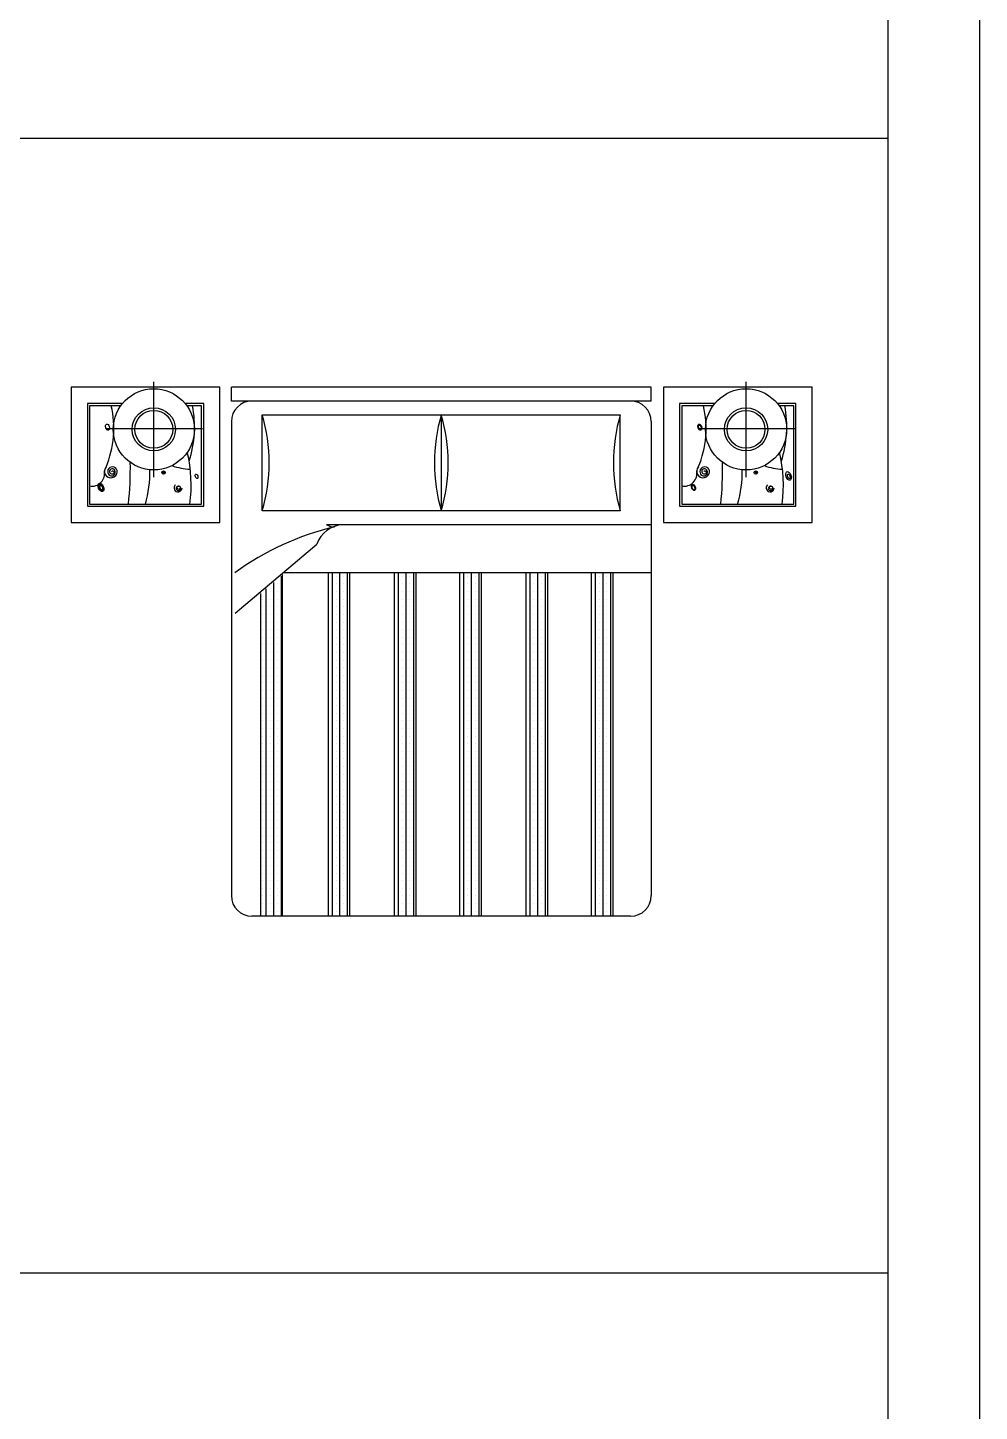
# Model space of a CAD drawing. Header units: inches. Extents: x 7.5 to 50, y 15.4 to 40.2.
# Drawn here: x 24.96 to 28.47, y 27.83 to 32.95 of the extents above; entities that cross this region are included whole.
import ezdxf

# ---------------------------------------------------------------- set-up
doc = ezdxf.new("R2010")
doc.units = ezdxf.units.IN
doc.header["$MEASUREMENT"] = 0
for name, color, linetype in [('02', 2, 'Continuous'), ('1', 1, 'Continuous'), ('kadrbm', 4, 'Continuous')]:
    doc.layers.add(name, color=color, linetype=linetype)

# ---------------------------------------------------------------- blocks, each defined once
blk = doc.blocks.new('kadrbm')
at = {"layer": 'kadrbm', "color": 4}
blk.add_lwpolyline([(0, 0), (0, 24.7972), (21, 24.7972), (21, 0), (0, 0)], close=True, dxfattribs=at)
blk.add_lwpolyline([(20.6631, 0.3257), (20.6631, 24.4603), (0.3369, 24.4603), (0.3369, 0.3257), (20.6631, 0.3257)], dxfattribs=at)

msp = doc.modelspace()

# ---------------------------------------------------------------- linework, layer by layer
at = {"layer": '02'}
for p, q in [((25.1167, 31.6171), (25.1167, 31.1171)), ((25.6667, 31.6171), (25.1167, 31.6171)), ((25.4222, 31.285), (25.4222, 31.6368)), ((25.6667, 31.1171), (25.6667, 31.6171)), ((27.2616, 31.6172), (25.709, 31.6172)), ((25.709, 31.5664), (25.709, 31.6172)), ((27.2616, 31.5664), (27.2616, 31.6172)), ((27.3067, 31.6171), (27.3067, 31.1171)), ((27.8567, 31.6171), (27.3067, 31.6171)), ((27.6122, 31.285), (27.6122, 31.6368)), ((27.8567, 31.1171), (27.8567, 31.6171)), ((27.2616, 31.5664), (25.709, 31.5664)), ((25.1767, 31.5571), (25.1767, 31.1771)), ((25.3065, 31.5571), (25.1767, 31.5571)), ((25.1847, 31.5491), (25.1847, 31.1851)), ((25.3003, 31.5491), (25.1847, 31.5491)), ((25.6067, 31.5571), (25.5379, 31.5571)), ((25.5987, 31.5491), (25.5441, 31.5491)), ((25.5987, 31.1851), (25.5987, 31.5491)), ((25.6067, 31.1771), (25.6067, 31.5571)), ((25.8233, 31.5156), (27.1473, 31.5156)), ((25.8233, 31.16), (25.8233, 31.5156)), ((26.4853, 31.5156), (26.4853, 31.16)), ((27.1473, 31.16), (27.1473, 31.5156)), ((27.3667, 31.5571), (27.3667, 31.1771)), ((27.4965, 31.5571), (27.3667, 31.5571)), ((27.3747, 31.5491), (27.3747, 31.1851)), ((27.4903, 31.5491), (27.3747, 31.5491)), ((27.7967, 31.5571), (27.7279, 31.5571)), ((27.7887, 31.5491), (27.734, 31.5491)), ((27.7887, 31.1851), (27.7887, 31.5491)), ((27.7967, 31.1771), (27.7967, 31.5571)), ((25.6022, 31.4633), (25.248, 31.4633)), ((25.709, 31.4902), (25.709, 29.7376)), ((27.2616, 31.4902), (27.2616, 29.7376)), ((27.7922, 31.4633), (27.438, 31.4633)), ((25.1767, 31.1771), (25.6067, 31.1771)), ((25.1847, 31.1851), (25.5987, 31.1851)), ((27.1473, 31.16), (25.8233, 31.16)), ((27.3667, 31.1771), (27.7967, 31.1771)), ((27.3747, 31.1851), (27.7887, 31.1851)), ((25.1167, 31.1171), (25.6667, 31.1171)), ((27.2616, 31.1092), (26.0613, 31.1092)), ((27.3067, 31.1171), (27.8567, 31.1171)), ((25.7226, 30.7825), (26.0254, 31.0375)), ((25.8941, 29.6605), (25.8941, 30.9187)), ((25.8983, 29.6605), (25.8983, 30.9246)), ((27.2616, 30.9314), (25.9, 30.9314)), ((26.0677, 29.6605), (26.0677, 30.9305)), ((26.0685, 30.918), (26.0685, 30.918)), ((26.0826, 29.6605), (26.0826, 30.9305)), ((26.0967, 30.918), (26.0967, 30.918)), ((26.1107, 29.6605), (26.1107, 30.9305)), ((26.1248, 30.918), (26.1248, 30.918)), ((26.1389, 29.6605), (26.1389, 30.9305)), ((26.1477, 29.6605), (26.1477, 30.9305)), ((26.3123, 29.6605), (26.3123, 30.9305)), ((26.3131, 30.918), (26.3131, 30.918)), ((26.3272, 29.6605), (26.3272, 30.9305)), ((26.3413, 30.918), (26.3413, 30.918)), ((26.3553, 29.6605), (26.3553, 30.9305)), ((26.3694, 30.918), (26.3694, 30.918)), ((26.3834, 29.6605), (26.3834, 30.9305)), ((26.3923, 29.6605), (26.3923, 30.9305)), ((26.5542, 29.6605), (26.5542, 30.9305)), ((26.555, 30.918), (26.555, 30.918)), ((26.5691, 29.6605), (26.5691, 30.9305)), ((26.5831, 30.918), (26.5831, 30.918)), ((26.5972, 29.6605), (26.5972, 30.9305)), ((26.6113, 30.918), (26.6113, 30.918)), ((26.6253, 29.6605), (26.6253, 30.9305)), ((26.6342, 29.6605), (26.6342, 30.9305)), ((26.7991, 29.6605), (26.7991, 30.9305)), ((26.7999, 30.918), (26.7999, 30.918)), ((26.814, 29.6605), (26.814, 30.9305)), ((26.828, 30.918), (26.828, 30.918)), ((26.8421, 29.6605), (26.8421, 30.9305)), ((26.8561, 30.918), (26.8561, 30.918)), ((26.8702, 29.6605), (26.8702, 30.9305)), ((26.8791, 29.6605), (26.8791, 30.9305)), ((27.0409, 29.6605), (27.0409, 30.9305)), ((27.0418, 30.918), (27.0418, 30.918)), ((27.0558, 29.6605), (27.0558, 30.9305)), ((27.0699, 30.918), (27.0699, 30.918)), ((27.084, 29.6605), (27.084, 30.9305)), ((27.098, 30.918), (27.098, 30.918)), ((27.1121, 29.6605), (27.1121, 30.9305)), ((27.1209, 29.6605), (27.1209, 30.9305)), ((25.8183, 29.6605), (25.8183, 30.855)), ((25.8378, 29.6605), (25.8378, 30.8714)), ((25.8519, 30.8617), (25.8519, 30.8617)), ((25.8659, 29.6605), (25.8659, 30.8951)), ((25.88, 30.8899), (25.88, 30.8899)), ((25.88, 30.8617), (25.88, 30.8617)), ((26.0685, 30.8899), (26.0685, 30.8899)), ((26.0685, 30.8617), (26.0685, 30.8617)), ((26.0967, 30.8899), (26.0967, 30.8899)), ((26.0967, 30.8617), (26.0967, 30.8617)), ((26.1248, 30.8899), (26.1248, 30.8899)), ((26.1248, 30.8617), (26.1248, 30.8617)), ((26.3131, 30.8899), (26.3131, 30.8899)), ((26.3131, 30.8617), (26.3131, 30.8617)), ((26.3413, 30.8899), (26.3413, 30.8899)), ((26.3413, 30.8617), (26.3413, 30.8617)), ((26.3694, 30.8899), (26.3694, 30.8899)), ((26.3694, 30.8617), (26.3694, 30.8617)), ((26.555, 30.8899), (26.555, 30.8899)), ((26.555, 30.8617), (26.555, 30.8617)), ((26.5831, 30.8899), (26.5831, 30.8899)), ((26.5831, 30.8617), (26.5831, 30.8617)), ((26.6113, 30.8899), (26.6113, 30.8899)), ((26.6113, 30.8617), (26.6113, 30.8617)), ((26.7999, 30.8899), (26.7999, 30.8899)), ((26.7999, 30.8617), (26.7999, 30.8617)), ((26.828, 30.8899), (26.828, 30.8899)), ((26.828, 30.8617), (26.828, 30.8617)), ((26.8561, 30.8899), (26.8561, 30.8899)), ((26.8561, 30.8617), (26.8561, 30.8617)), ((27.0418, 30.8899), (27.0418, 30.8899)), ((27.0418, 30.8617), (27.0418, 30.8617)), ((27.0699, 30.8899), (27.0699, 30.8899)), ((27.0699, 30.8617), (27.0699, 30.8617)), ((27.098, 30.8899), (27.098, 30.8899)), ((27.098, 30.8617), (27.098, 30.8617)), ((25.8238, 30.8336), (25.8238, 30.8336)), ((25.8238, 30.8055), (25.8238, 30.8055)), ((25.8519, 30.8336), (25.8519, 30.8336)), ((25.8519, 30.8055), (25.8519, 30.8055)), ((25.88, 30.8336), (25.88, 30.8336)), ((25.88, 30.8055), (25.88, 30.8055)), ((26.0685, 30.8336), (26.0685, 30.8336)), ((26.0685, 30.8055), (26.0685, 30.8055)), ((26.0967, 30.8336), (26.0967, 30.8336)), ((26.0967, 30.8055), (26.0967, 30.8055)), ((26.1248, 30.8336), (26.1248, 30.8336)), ((26.1248, 30.8055), (26.1248, 30.8055)), ((26.3131, 30.8336), (26.3131, 30.8336)), ((26.3131, 30.8055), (26.3131, 30.8055)), ((26.3413, 30.8336), (26.3413, 30.8336)), ((26.3413, 30.8055), (26.3413, 30.8055)), ((26.3694, 30.8336), (26.3694, 30.8336)), ((26.3694, 30.8055), (26.3694, 30.8055)), ((26.555, 30.8336), (26.555, 30.8336)), ((26.555, 30.8055), (26.555, 30.8055)), ((26.5831, 30.8336), (26.5831, 30.8336)), ((26.5831, 30.8055), (26.5831, 30.8055)), ((26.6113, 30.8336), (26.6113, 30.8336)), ((26.6113, 30.8055), (26.6113, 30.8055)), ((26.7999, 30.8336), (26.7999, 30.8336)), ((26.7999, 30.8055), (26.7999, 30.8055)), ((26.828, 30.8336), (26.828, 30.8336)), ((26.828, 30.8055), (26.828, 30.8055)), ((26.8561, 30.8336), (26.8561, 30.8336)), ((26.8561, 30.8055), (26.8561, 30.8055)), ((27.0418, 30.8336), (27.0418, 30.8336)), ((27.0418, 30.8055), (27.0418, 30.8055)), ((27.0699, 30.8336), (27.0699, 30.8336)), ((27.0699, 30.8055), (27.0699, 30.8055)), ((27.098, 30.8336), (27.098, 30.8336)), ((27.098, 30.8055), (27.098, 30.8055)), ((25.8238, 30.7774), (25.8238, 30.7774)), ((25.8238, 30.7492), (25.8238, 30.7492)), ((25.8519, 30.7774), (25.8519, 30.7774)), ((25.8519, 30.7492), (25.8519, 30.7492)), ((25.88, 30.7774), (25.88, 30.7774)), ((25.88, 30.7492), (25.88, 30.7492)), ((26.0685, 30.7774), (26.0685, 30.7774)), ((26.0685, 30.7492), (26.0685, 30.7492)), ((26.0967, 30.7774), (26.0967, 30.7774)), ((26.0967, 30.7492), (26.0967, 30.7492)), ((26.1248, 30.7774), (26.1248, 30.7774)), ((26.1248, 30.7492), (26.1248, 30.7492)), ((26.3131, 30.7774), (26.3131, 30.7774)), ((26.3131, 30.7492), (26.3131, 30.7492)), ((26.3413, 30.7774), (26.3413, 30.7774)), ((26.3413, 30.7492), (26.3413, 30.7492)), ((26.3694, 30.7774), (26.3694, 30.7774)), ((26.3694, 30.7492), (26.3694, 30.7492)), ((26.555, 30.7774), (26.555, 30.7774)), ((26.555, 30.7492), (26.555, 30.7492)), ((26.5831, 30.7774), (26.5831, 30.7774)), ((26.5831, 30.7492), (26.5831, 30.7492)), ((26.6113, 30.7774), (26.6113, 30.7774)), ((26.6113, 30.7492), (26.6113, 30.7492)), ((26.7999, 30.7774), (26.7999, 30.7774)), ((26.7999, 30.7492), (26.7999, 30.7492)), ((26.828, 30.7774), (26.828, 30.7774)), ((26.828, 30.7492), (26.828, 30.7492)), ((26.8561, 30.7774), (26.8561, 30.7774)), ((26.8561, 30.7492), (26.8561, 30.7492)), ((27.0418, 30.7774), (27.0418, 30.7774)), ((27.0418, 30.7492), (27.0418, 30.7492)), ((27.0699, 30.7774), (27.0699, 30.7774)), ((27.0699, 30.7492), (27.0699, 30.7492)), ((27.098, 30.7774), (27.098, 30.7774)), ((27.098, 30.7492), (27.098, 30.7492)), ((25.8238, 30.7211), (25.8238, 30.7211)), ((25.8519, 30.7211), (25.8519, 30.7211)), ((25.88, 30.7211), (25.88, 30.7211)), ((26.0685, 30.7211), (26.0685, 30.7211)), ((26.0967, 30.7211), (26.0967, 30.7211)), ((26.1248, 30.7211), (26.1248, 30.7211)), ((26.3131, 30.7211), (26.3131, 30.7211)), ((26.3413, 30.7211), (26.3413, 30.7211)), ((26.3694, 30.7211), (26.3694, 30.7211)), ((26.555, 30.7211), (26.555, 30.7211)), ((26.5831, 30.7211), (26.5831, 30.7211)), ((26.6113, 30.7211), (26.6113, 30.7211)), ((26.7999, 30.7211), (26.7999, 30.7211)), ((26.828, 30.7211), (26.828, 30.7211)), ((26.8561, 30.7211), (26.8561, 30.7211)), ((27.0418, 30.7211), (27.0418, 30.7211)), ((27.0699, 30.7211), (27.0699, 30.7211)), ((27.098, 30.7211), (27.098, 30.7211)), ((25.8238, 30.693), (25.8238, 30.693)), ((25.8238, 30.6649), (25.8238, 30.6649)), ((25.8519, 30.693), (25.8519, 30.693)), ((25.8519, 30.6649), (25.8519, 30.6649)), ((25.88, 30.693), (25.88, 30.693)), ((25.88, 30.6649), (25.88, 30.6649)), ((26.0685, 30.693), (26.0685, 30.693)), ((26.0685, 30.6649), (26.0685, 30.6649)), ((26.0967, 30.693), (26.0967, 30.693)), ((26.0967, 30.6649), (26.0967, 30.6649)), ((26.1248, 30.693), (26.1248, 30.693)), ((26.1248, 30.6649), (26.1248, 30.6649)), ((26.3131, 30.693), (26.3131, 30.693)), ((26.3131, 30.6649), (26.3131, 30.6649)), ((26.3413, 30.693), (26.3413, 30.693)), ((26.3413, 30.6649), (26.3413, 30.6649)), ((26.3694, 30.693), (26.3694, 30.693)), ((26.3694, 30.6649), (26.3694, 30.6649)), ((26.555, 30.693), (26.555, 30.693)), ((26.555, 30.6649), (26.555, 30.6649)), ((26.5831, 30.693), (26.5831, 30.693)), ((26.5831, 30.6649), (26.5831, 30.6649)), ((26.6113, 30.693), (26.6113, 30.693)), ((26.6113, 30.6649), (26.6113, 30.6649)), ((26.7999, 30.693), (26.7999, 30.693)), ((26.7999, 30.6649), (26.7999, 30.6649)), ((26.828, 30.693), (26.828, 30.693)), ((26.828, 30.6649), (26.828, 30.6649)), ((26.8561, 30.693), (26.8561, 30.693)), ((26.8561, 30.6649), (26.8561, 30.6649)), ((27.0418, 30.693), (27.0418, 30.693)), ((27.0418, 30.6649), (27.0418, 30.6649)), ((27.0699, 30.693), (27.0699, 30.693)), ((27.0699, 30.6649), (27.0699, 30.6649)), ((27.098, 30.693), (27.098, 30.693)), ((27.098, 30.6649), (27.098, 30.6649)), ((25.8238, 30.6367), (25.8238, 30.6367)), ((25.8238, 30.6086), (25.8238, 30.6086)), ((25.8519, 30.6367), (25.8519, 30.6367)), ((25.8519, 30.6086), (25.8519, 30.6086)), ((25.88, 30.6367), (25.88, 30.6367)), ((25.88, 30.6086), (25.88, 30.6086)), ((26.0685, 30.6367), (26.0685, 30.6367)), ((26.0685, 30.6086), (26.0685, 30.6086)), ((26.0967, 30.6367), (26.0967, 30.6367)), ((26.0967, 30.6086), (26.0967, 30.6086)), ((26.1248, 30.6367), (26.1248, 30.6367)), ((26.1248, 30.6086), (26.1248, 30.6086)), ((26.3131, 30.6367), (26.3131, 30.6367)), ((26.3131, 30.6086), (26.3131, 30.6086)), ((26.3413, 30.6367), (26.3413, 30.6367)), ((26.3413, 30.6086), (26.3413, 30.6086)), ((26.3694, 30.6367), (26.3694, 30.6367)), ((26.3694, 30.6086), (26.3694, 30.6086)), ((26.555, 30.6367), (26.555, 30.6367)), ((26.555, 30.6086), (26.555, 30.6086)), ((26.5831, 30.6367), (26.5831, 30.6367)), ((26.5831, 30.6086), (26.5831, 30.6086)), ((26.6113, 30.6367), (26.6113, 30.6367)), ((26.6113, 30.6086), (26.6113, 30.6086)), ((26.7999, 30.6367), (26.7999, 30.6367)), ((26.7999, 30.6086), (26.7999, 30.6086)), ((26.828, 30.6367), (26.828, 30.6367)), ((26.828, 30.6086), (26.828, 30.6086)), ((26.8561, 30.6367), (26.8561, 30.6367)), ((26.8561, 30.6086), (26.8561, 30.6086)), ((27.0418, 30.6367), (27.0418, 30.6367)), ((27.0418, 30.6086), (27.0418, 30.6086)), ((27.0699, 30.6367), (27.0699, 30.6367)), ((27.0699, 30.6086), (27.0699, 30.6086)), ((27.098, 30.6367), (27.098, 30.6367)), ((27.098, 30.6086), (27.098, 30.6086)), ((25.8238, 30.5805), (25.8238, 30.5805)), ((25.8238, 30.5524), (25.8238, 30.5524)), ((25.8519, 30.5805), (25.8519, 30.5805)), ((25.8519, 30.5524), (25.8519, 30.5524)), ((25.88, 30.5805), (25.88, 30.5805)), ((25.88, 30.5524), (25.88, 30.5524)), ((26.0685, 30.5805), (26.0685, 30.5805)), ((26.0685, 30.5524), (26.0685, 30.5524)), ((26.0967, 30.5805), (26.0967, 30.5805)), ((26.0967, 30.5524), (26.0967, 30.5524)), ((26.1248, 30.5805), (26.1248, 30.5805)), ((26.1248, 30.5524), (26.1248, 30.5524)), ((26.3131, 30.5805), (26.3131, 30.5805)), ((26.3131, 30.5524), (26.3131, 30.5524)), ((26.3413, 30.5805), (26.3413, 30.5805)), ((26.3413, 30.5524), (26.3413, 30.5524)), ((26.3694, 30.5805), (26.3694, 30.5805)), ((26.3694, 30.5524), (26.3694, 30.5524)), ((26.555, 30.5805), (26.555, 30.5805)), ((26.555, 30.5524), (26.555, 30.5524)), ((26.5831, 30.5805), (26.5831, 30.5805)), ((26.5831, 30.5524), (26.5831, 30.5524)), ((26.6113, 30.5805), (26.6113, 30.5805)), ((26.6113, 30.5524), (26.6113, 30.5524)), ((26.7999, 30.5805), (26.7999, 30.5805)), ((26.7999, 30.5524), (26.7999, 30.5524)), ((26.828, 30.5805), (26.828, 30.5805)), ((26.828, 30.5524), (26.828, 30.5524)), ((26.8561, 30.5805), (26.8561, 30.5805)), ((26.8561, 30.5524), (26.8561, 30.5524)), ((27.0418, 30.5805), (27.0418, 30.5805)), ((27.0418, 30.5524), (27.0418, 30.5524)), ((27.0699, 30.5805), (27.0699, 30.5805)), ((27.0699, 30.5524), (27.0699, 30.5524)), ((27.098, 30.5805), (27.098, 30.5805)), ((27.098, 30.5524), (27.098, 30.5524)), ((25.8238, 30.5242), (25.8238, 30.5242)), ((25.8238, 30.4961), (25.8238, 30.4961)), ((25.8519, 30.5242), (25.8519, 30.5242)), ((25.8519, 30.4961), (25.8519, 30.4961)), ((25.88, 30.5242), (25.88, 30.5242)), ((25.88, 30.4961), (25.88, 30.4961)), ((26.0685, 30.5242), (26.0685, 30.5242)), ((26.0685, 30.4961), (26.0685, 30.4961)), ((26.0967, 30.5242), (26.0967, 30.5242)), ((26.0967, 30.4961), (26.0967, 30.4961)), ((26.1248, 30.5242), (26.1248, 30.5242)), ((26.1248, 30.4961), (26.1248, 30.4961)), ((26.3131, 30.5242), (26.3131, 30.5242)), ((26.3131, 30.4961), (26.3131, 30.4961)), ((26.3413, 30.5242), (26.3413, 30.5242)), ((26.3413, 30.4961), (26.3413, 30.4961)), ((26.3694, 30.5242), (26.3694, 30.5242)), ((26.3694, 30.4961), (26.3694, 30.4961)), ((26.555, 30.5242), (26.555, 30.5242)), ((26.555, 30.4961), (26.555, 30.4961)), ((26.5831, 30.5242), (26.5831, 30.5242)), ((26.5831, 30.4961), (26.5831, 30.4961)), ((26.6113, 30.5242), (26.6113, 30.5242)), ((26.6113, 30.4961), (26.6113, 30.4961)), ((26.7999, 30.5242), (26.7999, 30.5242)), ((26.7999, 30.4961), (26.7999, 30.4961)), ((26.828, 30.5242), (26.828, 30.5242)), ((26.828, 30.4961), (26.828, 30.4961)), ((26.8561, 30.5242), (26.8561, 30.5242)), ((26.8561, 30.4961), (26.8561, 30.4961)), ((27.0418, 30.5242), (27.0418, 30.5242)), ((27.0418, 30.4961), (27.0418, 30.4961)), ((27.0699, 30.5242), (27.0699, 30.5242)), ((27.0699, 30.4961), (27.0699, 30.4961)), ((27.098, 30.5242), (27.098, 30.5242)), ((27.098, 30.4961), (27.098, 30.4961)), ((25.8238, 30.468), (25.8238, 30.468)), ((25.8238, 30.4399), (25.8238, 30.4399)), ((25.8519, 30.468), (25.8519, 30.468)), ((25.8519, 30.4399), (25.8519, 30.4399)), ((25.88, 30.468), (25.88, 30.468)), ((25.88, 30.4399), (25.88, 30.4399)), ((26.0685, 30.468), (26.0685, 30.468)), ((26.0685, 30.4399), (26.0685, 30.4399)), ((26.0967, 30.468), (26.0967, 30.468)), ((26.0967, 30.4399), (26.0967, 30.4399)), ((26.1248, 30.468), (26.1248, 30.468)), ((26.1248, 30.4399), (26.1248, 30.4399)), ((26.3131, 30.468), (26.3131, 30.468)), ((26.3131, 30.4399), (26.3131, 30.4399)), ((26.3413, 30.468), (26.3413, 30.468)), ((26.3413, 30.4399), (26.3413, 30.4399)), ((26.3694, 30.468), (26.3694, 30.468)), ((26.3694, 30.4399), (26.3694, 30.4399)), ((26.555, 30.468), (26.555, 30.468)), ((26.555, 30.4399), (26.555, 30.4399)), ((26.5831, 30.468), (26.5831, 30.468)), ((26.5831, 30.4399), (26.5831, 30.4399)), ((26.6113, 30.468), (26.6113, 30.468)), ((26.6113, 30.4399), (26.6113, 30.4399)), ((26.7999, 30.468), (26.7999, 30.468)), ((26.7999, 30.4399), (26.7999, 30.4399)), ((26.828, 30.468), (26.828, 30.468)), ((26.828, 30.4399), (26.828, 30.4399)), ((26.8561, 30.468), (26.8561, 30.468)), ((26.8561, 30.4399), (26.8561, 30.4399)), ((27.0418, 30.468), (27.0418, 30.468)), ((27.0418, 30.4399), (27.0418, 30.4399)), ((27.0699, 30.468), (27.0699, 30.468)), ((27.0699, 30.4399), (27.0699, 30.4399)), ((27.098, 30.468), (27.098, 30.468)), ((27.098, 30.4399), (27.098, 30.4399)), ((25.8238, 30.4117), (25.8238, 30.4117)), ((25.8519, 30.4117), (25.8519, 30.4117)), ((25.88, 30.4117), (25.88, 30.4117)), ((26.0685, 30.4117), (26.0685, 30.4117)), ((26.0967, 30.4117), (26.0967, 30.4117)), ((26.1248, 30.4117), (26.1248, 30.4117)), ((26.3131, 30.4117), (26.3131, 30.4117)), ((26.3413, 30.4117), (26.3413, 30.4117)), ((26.3694, 30.4117), (26.3694, 30.4117)), ((26.555, 30.4117), (26.555, 30.4117)), ((26.5831, 30.4117), (26.5831, 30.4117)), ((26.6113, 30.4117), (26.6113, 30.4117)), ((26.7999, 30.4117), (26.7999, 30.4117)), ((26.828, 30.4117), (26.828, 30.4117)), ((26.8561, 30.4117), (26.8561, 30.4117)), ((27.0418, 30.4117), (27.0418, 30.4117)), ((27.0699, 30.4117), (27.0699, 30.4117)), ((27.098, 30.4117), (27.098, 30.4117)), ((25.8238, 30.3836), (25.8238, 30.3836)), ((25.8238, 30.3555), (25.8238, 30.3555)), ((25.8519, 30.3836), (25.8519, 30.3836)), ((25.8519, 30.3555), (25.8519, 30.3555)), ((25.88, 30.3836), (25.88, 30.3836)), ((25.88, 30.3555), (25.88, 30.3555)), ((26.0685, 30.3836), (26.0685, 30.3836)), ((26.0685, 30.3555), (26.0685, 30.3555)), ((26.0967, 30.3836), (26.0967, 30.3836)), ((26.0967, 30.3555), (26.0967, 30.3555)), ((26.1248, 30.3836), (26.1248, 30.3836)), ((26.1248, 30.3555), (26.1248, 30.3555)), ((26.3131, 30.3836), (26.3131, 30.3836)), ((26.3131, 30.3555), (26.3131, 30.3555)), ((26.3413, 30.3836), (26.3413, 30.3836)), ((26.3413, 30.3555), (26.3413, 30.3555)), ((26.3694, 30.3836), (26.3694, 30.3836)), ((26.3694, 30.3555), (26.3694, 30.3555)), ((26.555, 30.3836), (26.555, 30.3836)), ((26.555, 30.3555), (26.555, 30.3555)), ((26.5831, 30.3836), (26.5831, 30.3836)), ((26.5831, 30.3555), (26.5831, 30.3555)), ((26.6113, 30.3836), (26.6113, 30.3836)), ((26.6113, 30.3555), (26.6113, 30.3555)), ((26.7999, 30.3836), (26.7999, 30.3836)), ((26.7999, 30.3555), (26.7999, 30.3555)), ((26.828, 30.3836), (26.828, 30.3836)), ((26.828, 30.3555), (26.828, 30.3555)), ((26.8561, 30.3836), (26.8561, 30.3836)), ((26.8561, 30.3555), (26.8561, 30.3555)), ((27.0418, 30.3836), (27.0418, 30.3836)), ((27.0418, 30.3555), (27.0418, 30.3555)), ((27.0699, 30.3836), (27.0699, 30.3836)), ((27.0699, 30.3555), (27.0699, 30.3555)), ((27.098, 30.3836), (27.098, 30.3836)), ((27.098, 30.3555), (27.098, 30.3555)), ((25.8238, 30.3274), (25.8238, 30.3274)), ((25.8238, 30.2992), (25.8238, 30.2992)), ((25.8519, 30.3274), (25.8519, 30.3274)), ((25.8519, 30.2992), (25.8519, 30.2992)), ((25.88, 30.3274), (25.88, 30.3274)), ((25.88, 30.2992), (25.88, 30.2992)), ((26.0685, 30.3274), (26.0685, 30.3274)), ((26.0685, 30.2992), (26.0685, 30.2992)), ((26.0967, 30.3274), (26.0967, 30.3274)), ((26.0967, 30.2992), (26.0967, 30.2992)), ((26.1248, 30.3274), (26.1248, 30.3274)), ((26.1248, 30.2992), (26.1248, 30.2992)), ((26.3131, 30.3274), (26.3131, 30.3274)), ((26.3131, 30.2992), (26.3131, 30.2992)), ((26.3413, 30.3274), (26.3413, 30.3274)), ((26.3413, 30.2992), (26.3413, 30.2992)), ((26.3694, 30.3274), (26.3694, 30.3274)), ((26.3694, 30.2992), (26.3694, 30.2992)), ((26.555, 30.3274), (26.555, 30.3274)), ((26.555, 30.2992), (26.555, 30.2992)), ((26.5831, 30.3274), (26.5831, 30.3274)), ((26.5831, 30.2992), (26.5831, 30.2992)), ((26.6113, 30.3274), (26.6113, 30.3274)), ((26.6113, 30.2992), (26.6113, 30.2992)), ((26.7999, 30.3274), (26.7999, 30.3274)), ((26.7999, 30.2992), (26.7999, 30.2992)), ((26.828, 30.3274), (26.828, 30.3274)), ((26.828, 30.2992), (26.828, 30.2992)), ((26.8561, 30.3274), (26.8561, 30.3274)), ((26.8561, 30.2992), (26.8561, 30.2992)), ((27.0418, 30.3274), (27.0418, 30.3274)), ((27.0418, 30.2992), (27.0418, 30.2992)), ((27.0699, 30.3274), (27.0699, 30.3274)), ((27.0699, 30.2992), (27.0699, 30.2992)), ((27.098, 30.3274), (27.098, 30.3274)), ((27.098, 30.2992), (27.098, 30.2992)), ((25.8238, 30.2711), (25.8238, 30.2711)), ((25.8238, 30.243), (25.8238, 30.243)), ((25.8519, 30.2711), (25.8519, 30.2711)), ((25.8519, 30.243), (25.8519, 30.243)), ((25.88, 30.2711), (25.88, 30.2711)), ((25.88, 30.243), (25.88, 30.243)), ((26.0685, 30.2711), (26.0685, 30.2711)), ((26.0685, 30.243), (26.0685, 30.243)), ((26.0967, 30.2711), (26.0967, 30.2711)), ((26.0967, 30.243), (26.0967, 30.243)), ((26.1248, 30.2711), (26.1248, 30.2711)), ((26.1248, 30.243), (26.1248, 30.243)), ((26.3131, 30.2711), (26.3131, 30.2711)), ((26.3131, 30.243), (26.3131, 30.243)), ((26.3413, 30.2711), (26.3413, 30.2711)), ((26.3413, 30.243), (26.3413, 30.243)), ((26.3694, 30.2711), (26.3694, 30.2711)), ((26.3694, 30.243), (26.3694, 30.243)), ((26.555, 30.2711), (26.555, 30.2711)), ((26.555, 30.243), (26.555, 30.243)), ((26.5831, 30.2711), (26.5831, 30.2711)), ((26.5831, 30.243), (26.5831, 30.243)), ((26.6113, 30.2711), (26.6113, 30.2711)), ((26.6113, 30.243), (26.6113, 30.243)), ((26.7999, 30.2711), (26.7999, 30.2711)), ((26.7999, 30.243), (26.7999, 30.243)), ((26.828, 30.2711), (26.828, 30.2711)), ((26.828, 30.243), (26.828, 30.243)), ((26.8561, 30.2711), (26.8561, 30.2711)), ((26.8561, 30.243), (26.8561, 30.243)), ((27.0418, 30.2711), (27.0418, 30.2711)), ((27.0418, 30.243), (27.0418, 30.243)), ((27.0699, 30.2711), (27.0699, 30.2711)), ((27.0699, 30.243), (27.0699, 30.243)), ((27.098, 30.2711), (27.098, 30.2711)), ((27.098, 30.243), (27.098, 30.243)), ((25.8238, 30.2149), (25.8238, 30.2149)), ((25.8238, 30.1867), (25.8238, 30.1867)), ((25.8519, 30.2149), (25.8519, 30.2149)), ((25.8519, 30.1867), (25.8519, 30.1867)), ((25.88, 30.2149), (25.88, 30.2149)), ((25.88, 30.1867), (25.88, 30.1867)), ((26.0685, 30.2149), (26.0685, 30.2149)), ((26.0685, 30.1867), (26.0685, 30.1867)), ((26.0967, 30.2149), (26.0967, 30.2149)), ((26.0967, 30.1867), (26.0967, 30.1867)), ((26.1248, 30.2149), (26.1248, 30.2149)), ((26.1248, 30.1867), (26.1248, 30.1867)), ((26.3131, 30.2149), (26.3131, 30.2149)), ((26.3131, 30.1867), (26.3131, 30.1867)), ((26.3413, 30.2149), (26.3413, 30.2149)), ((26.3413, 30.1867), (26.3413, 30.1867)), ((26.3694, 30.2149), (26.3694, 30.2149)), ((26.3694, 30.1867), (26.3694, 30.1867)), ((26.555, 30.2149), (26.555, 30.2149)), ((26.555, 30.1867), (26.555, 30.1867)), ((26.5831, 30.2149), (26.5831, 30.2149)), ((26.5831, 30.1867), (26.5831, 30.1867)), ((26.6113, 30.2149), (26.6113, 30.2149)), ((26.6113, 30.1867), (26.6113, 30.1867)), ((26.7999, 30.2149), (26.7999, 30.2149)), ((26.7999, 30.1867), (26.7999, 30.1867)), ((26.828, 30.2149), (26.828, 30.2149)), ((26.828, 30.1867), (26.828, 30.1867)), ((26.8561, 30.2149), (26.8561, 30.2149)), ((26.8561, 30.1867), (26.8561, 30.1867)), ((27.0418, 30.2149), (27.0418, 30.2149)), ((27.0418, 30.1867), (27.0418, 30.1867)), ((27.0699, 30.2149), (27.0699, 30.2149)), ((27.0699, 30.1867), (27.0699, 30.1867)), ((27.098, 30.2149), (27.098, 30.2149)), ((27.098, 30.1867), (27.098, 30.1867)), ((25.8238, 30.1586), (25.8238, 30.1586)), ((25.8519, 30.1586), (25.8519, 30.1586)), ((25.88, 30.1586), (25.88, 30.1586)), ((26.0685, 30.1586), (26.0685, 30.1586)), ((26.0967, 30.1586), (26.0967, 30.1586)), ((26.1248, 30.1586), (26.1248, 30.1586)), ((26.3131, 30.1586), (26.3131, 30.1586)), ((26.3413, 30.1586), (26.3413, 30.1586)), ((26.3694, 30.1586), (26.3694, 30.1586)), ((26.555, 30.1586), (26.555, 30.1586)), ((26.5831, 30.1586), (26.5831, 30.1586)), ((26.6113, 30.1586), (26.6113, 30.1586)), ((26.7999, 30.1586), (26.7999, 30.1586)), ((26.828, 30.1586), (26.828, 30.1586)), ((26.8561, 30.1586), (26.8561, 30.1586)), ((27.0418, 30.1586), (27.0418, 30.1586)), ((27.0699, 30.1586), (27.0699, 30.1586)), ((27.098, 30.1586), (27.098, 30.1586)), ((25.8238, 30.1305), (25.8238, 30.1305)), ((25.8238, 30.1024), (25.8238, 30.1024)), ((25.8519, 30.1305), (25.8519, 30.1305)), ((25.8519, 30.1024), (25.8519, 30.1024)), ((25.88, 30.1305), (25.88, 30.1305)), ((25.88, 30.1024), (25.88, 30.1024)), ((26.0685, 30.1305), (26.0685, 30.1305)), ((26.0685, 30.1024), (26.0685, 30.1024)), ((26.0967, 30.1305), (26.0967, 30.1305)), ((26.0967, 30.1024), (26.0967, 30.1024)), ((26.1248, 30.1305), (26.1248, 30.1305)), ((26.1248, 30.1024), (26.1248, 30.1024)), ((26.3131, 30.1305), (26.3131, 30.1305)), ((26.3131, 30.1024), (26.3131, 30.1024)), ((26.3413, 30.1305), (26.3413, 30.1305)), ((26.3413, 30.1024), (26.3413, 30.1024)), ((26.3694, 30.1305), (26.3694, 30.1305)), ((26.3694, 30.1024), (26.3694, 30.1024)), ((26.555, 30.1305), (26.555, 30.1305)), ((26.555, 30.1024), (26.555, 30.1024)), ((26.5831, 30.1305), (26.5831, 30.1305)), ((26.5831, 30.1024), (26.5831, 30.1024)), ((26.6113, 30.1305), (26.6113, 30.1305)), ((26.6113, 30.1024), (26.6113, 30.1024)), ((26.7999, 30.1305), (26.7999, 30.1305)), ((26.7999, 30.1024), (26.7999, 30.1024)), ((26.828, 30.1305), (26.828, 30.1305)), ((26.828, 30.1024), (26.828, 30.1024)), ((26.8561, 30.1305), (26.8561, 30.1305)), ((26.8561, 30.1024), (26.8561, 30.1024)), ((27.0418, 30.1305), (27.0418, 30.1305)), ((27.0418, 30.1024), (27.0418, 30.1024)), ((27.0699, 30.1305), (27.0699, 30.1305)), ((27.0699, 30.1024), (27.0699, 30.1024)), ((27.098, 30.1305), (27.098, 30.1305)), ((27.098, 30.1024), (27.098, 30.1024)), ((25.8238, 30.0742), (25.8238, 30.0742)), ((25.8238, 30.0461), (25.8238, 30.0461)), ((25.8519, 30.0742), (25.8519, 30.0742)), ((25.8519, 30.0461), (25.8519, 30.0461)), ((25.88, 30.0742), (25.88, 30.0742)), ((25.88, 30.0461), (25.88, 30.0461)), ((26.0685, 30.0742), (26.0685, 30.0742)), ((26.0685, 30.0461), (26.0685, 30.0461)), ((26.0967, 30.0742), (26.0967, 30.0742)), ((26.0967, 30.0461), (26.0967, 30.0461)), ((26.1248, 30.0742), (26.1248, 30.0742)), ((26.1248, 30.0461), (26.1248, 30.0461)), ((26.3131, 30.0742), (26.3131, 30.0742)), ((26.3131, 30.0461), (26.3131, 30.0461)), ((26.3413, 30.0742), (26.3413, 30.0742)), ((26.3413, 30.0461), (26.3413, 30.0461)), ((26.3694, 30.0742), (26.3694, 30.0742)), ((26.3694, 30.0461), (26.3694, 30.0461)), ((26.555, 30.0742), (26.555, 30.0742)), ((26.555, 30.0461), (26.555, 30.0461)), ((26.5831, 30.0742), (26.5831, 30.0742)), ((26.5831, 30.0461), (26.5831, 30.0461)), ((26.6113, 30.0742), (26.6113, 30.0742)), ((26.6113, 30.0461), (26.6113, 30.0461)), ((26.7999, 30.0742), (26.7999, 30.0742)), ((26.7999, 30.0461), (26.7999, 30.0461)), ((26.828, 30.0742), (26.828, 30.0742)), ((26.828, 30.0461), (26.828, 30.0461)), ((26.8561, 30.0742), (26.8561, 30.0742)), ((26.8561, 30.0461), (26.8561, 30.0461)), ((27.0418, 30.0742), (27.0418, 30.0742)), ((27.0418, 30.0461), (27.0418, 30.0461)), ((27.0699, 30.0742), (27.0699, 30.0742)), ((27.0699, 30.0461), (27.0699, 30.0461)), ((27.098, 30.0742), (27.098, 30.0742)), ((27.098, 30.0461), (27.098, 30.0461)), ((25.8238, 30.018), (25.8238, 30.018)), ((25.8238, 29.9899), (25.8238, 29.9899)), ((25.8519, 30.018), (25.8519, 30.018)), ((25.8519, 29.9899), (25.8519, 29.9899)), ((25.88, 30.018), (25.88, 30.018)), ((25.88, 29.9899), (25.88, 29.9899)), ((26.0685, 30.018), (26.0685, 30.018)), ((26.0685, 29.9899), (26.0685, 29.9899)), ((26.0967, 30.018), (26.0967, 30.018)), ((26.0967, 29.9899), (26.0967, 29.9899)), ((26.1248, 30.018), (26.1248, 30.018)), ((26.1248, 29.9899), (26.1248, 29.9899)), ((26.3131, 30.018), (26.3131, 30.018)), ((26.3131, 29.9899), (26.3131, 29.9899)), ((26.3413, 30.018), (26.3413, 30.018)), ((26.3413, 29.9899), (26.3413, 29.9899)), ((26.3694, 30.018), (26.3694, 30.018)), ((26.3694, 29.9899), (26.3694, 29.9899)), ((26.555, 30.018), (26.555, 30.018)), ((26.555, 29.9899), (26.555, 29.9899)), ((26.5831, 30.018), (26.5831, 30.018)), ((26.5831, 29.9899), (26.5831, 29.9899)), ((26.6113, 30.018), (26.6113, 30.018)), ((26.6113, 29.9899), (26.6113, 29.9899)), ((26.7999, 30.018), (26.7999, 30.018)), ((26.7999, 29.9899), (26.7999, 29.9899)), ((26.828, 30.018), (26.828, 30.018)), ((26.828, 29.9899), (26.828, 29.9899)), ((26.8561, 30.018), (26.8561, 30.018)), ((26.8561, 29.9899), (26.8561, 29.9899)), ((27.0418, 30.018), (27.0418, 30.018)), ((27.0418, 29.9899), (27.0418, 29.9899)), ((27.0699, 30.018), (27.0699, 30.018)), ((27.0699, 29.9899), (27.0699, 29.9899)), ((27.098, 30.018), (27.098, 30.018)), ((27.098, 29.9899), (27.098, 29.9899)), ((25.8238, 29.9617), (25.8238, 29.9617)), ((25.8238, 29.9336), (25.8238, 29.9336)), ((25.8519, 29.9617), (25.8519, 29.9617)), ((25.8519, 29.9336), (25.8519, 29.9336)), ((25.88, 29.9617), (25.88, 29.9617)), ((25.88, 29.9336), (25.88, 29.9336)), ((26.0685, 29.9617), (26.0685, 29.9617)), ((26.0685, 29.9336), (26.0685, 29.9336)), ((26.0967, 29.9617), (26.0967, 29.9617)), ((26.0967, 29.9336), (26.0967, 29.9336)), ((26.1248, 29.9617), (26.1248, 29.9617)), ((26.1248, 29.9336), (26.1248, 29.9336)), ((26.3131, 29.9617), (26.3131, 29.9617)), ((26.3131, 29.9336), (26.3131, 29.9336)), ((26.3413, 29.9617), (26.3413, 29.9617)), ((26.3413, 29.9336), (26.3413, 29.9336)), ((26.3694, 29.9617), (26.3694, 29.9617)), ((26.3694, 29.9336), (26.3694, 29.9336)), ((26.555, 29.9617), (26.555, 29.9617)), ((26.555, 29.9336), (26.555, 29.9336)), ((26.5831, 29.9617), (26.5831, 29.9617)), ((26.5831, 29.9336), (26.5831, 29.9336)), ((26.6113, 29.9617), (26.6113, 29.9617)), ((26.6113, 29.9336), (26.6113, 29.9336)), ((26.7999, 29.9617), (26.7999, 29.9617)), ((26.7999, 29.9336), (26.7999, 29.9336)), ((26.828, 29.9617), (26.828, 29.9617)), ((26.828, 29.9336), (26.828, 29.9336)), ((26.8561, 29.9617), (26.8561, 29.9617)), ((26.8561, 29.9336), (26.8561, 29.9336)), ((27.0418, 29.9617), (27.0418, 29.9617)), ((27.0418, 29.9336), (27.0418, 29.9336)), ((27.0699, 29.9617), (27.0699, 29.9617)), ((27.0699, 29.9336), (27.0699, 29.9336)), ((27.098, 29.9617), (27.098, 29.9617)), ((27.098, 29.9336), (27.098, 29.9336)), ((25.8238, 29.9055), (25.8238, 29.9055)), ((25.8238, 29.8774), (25.8238, 29.8774)), ((25.8519, 29.9055), (25.8519, 29.9055)), ((25.8519, 29.8774), (25.8519, 29.8774)), ((25.88, 29.9055), (25.88, 29.9055)), ((25.88, 29.8774), (25.88, 29.8774)), ((26.0685, 29.9055), (26.0685, 29.9055)), ((26.0685, 29.8774), (26.0685, 29.8774)), ((26.0967, 29.9055), (26.0967, 29.9055)), ((26.0967, 29.8774), (26.0967, 29.8774)), ((26.1248, 29.9055), (26.1248, 29.9055)), ((26.1248, 29.8774), (26.1248, 29.8774)), ((26.3131, 29.9055), (26.3131, 29.9055)), ((26.3131, 29.8774), (26.3131, 29.8774)), ((26.3413, 29.9055), (26.3413, 29.9055)), ((26.3413, 29.8774), (26.3413, 29.8774)), ((26.3694, 29.9055), (26.3694, 29.9055)), ((26.3694, 29.8774), (26.3694, 29.8774)), ((26.555, 29.9055), (26.555, 29.9055)), ((26.555, 29.8774), (26.555, 29.8774)), ((26.5831, 29.9055), (26.5831, 29.9055)), ((26.5831, 29.8774), (26.5831, 29.8774)), ((26.6113, 29.9055), (26.6113, 29.9055)), ((26.6113, 29.8774), (26.6113, 29.8774)), ((26.7999, 29.9055), (26.7999, 29.9055)), ((26.7999, 29.8774), (26.7999, 29.8774)), ((26.828, 29.9055), (26.828, 29.9055)), ((26.828, 29.8774), (26.828, 29.8774)), ((26.8561, 29.9055), (26.8561, 29.9055)), ((26.8561, 29.8774), (26.8561, 29.8774)), ((27.0418, 29.9055), (27.0418, 29.9055)), ((27.0418, 29.8774), (27.0418, 29.8774)), ((27.0699, 29.9055), (27.0699, 29.9055)), ((27.0699, 29.8774), (27.0699, 29.8774)), ((27.098, 29.9055), (27.098, 29.9055)), ((27.098, 29.8774), (27.098, 29.8774)), ((25.8238, 29.8492), (25.8238, 29.8492)), ((25.8519, 29.8492), (25.8519, 29.8492)), ((25.88, 29.8492), (25.88, 29.8492)), ((26.0685, 29.8492), (26.0685, 29.8492)), ((26.0967, 29.8492), (26.0967, 29.8492)), ((26.1248, 29.8492), (26.1248, 29.8492)), ((26.3131, 29.8492), (26.3131, 29.8492)), ((26.3413, 29.8492), (26.3413, 29.8492)), ((26.3694, 29.8492), (26.3694, 29.8492)), ((26.555, 29.8492), (26.555, 29.8492)), ((26.5831, 29.8492), (26.5831, 29.8492)), ((26.6113, 29.8492), (26.6113, 29.8492)), ((26.7999, 29.8492), (26.7999, 29.8492)), ((26.828, 29.8492), (26.828, 29.8492)), ((26.8561, 29.8492), (26.8561, 29.8492)), ((27.0418, 29.8492), (27.0418, 29.8492)), ((27.0699, 29.8492), (27.0699, 29.8492)), ((27.098, 29.8492), (27.098, 29.8492)), ((25.8238, 29.8211), (25.8238, 29.8211)), ((25.8238, 29.793), (25.8238, 29.793)), ((25.8519, 29.8211), (25.8519, 29.8211)), ((25.8519, 29.793), (25.8519, 29.793)), ((25.88, 29.8211), (25.88, 29.8211)), ((25.88, 29.793), (25.88, 29.793)), ((26.0685, 29.8211), (26.0685, 29.8211)), ((26.0685, 29.793), (26.0685, 29.793)), ((26.0967, 29.8211), (26.0967, 29.8211)), ((26.0967, 29.793), (26.0967, 29.793)), ((26.1248, 29.8211), (26.1248, 29.8211)), ((26.1248, 29.793), (26.1248, 29.793)), ((26.3131, 29.8211), (26.3131, 29.8211)), ((26.3131, 29.793), (26.3131, 29.793)), ((26.3413, 29.8211), (26.3413, 29.8211)), ((26.3413, 29.793), (26.3413, 29.793)), ((26.3694, 29.8211), (26.3694, 29.8211)), ((26.3694, 29.793), (26.3694, 29.793)), ((26.555, 29.8211), (26.555, 29.8211)), ((26.555, 29.793), (26.555, 29.793)), ((26.5831, 29.8211), (26.5831, 29.8211)), ((26.5831, 29.793), (26.5831, 29.793)), ((26.6113, 29.8211), (26.6113, 29.8211)), ((26.6113, 29.793), (26.6113, 29.793)), ((26.7999, 29.8211), (26.7999, 29.8211)), ((26.7999, 29.793), (26.7999, 29.793)), ((26.828, 29.8211), (26.828, 29.8211)), ((26.828, 29.793), (26.828, 29.793)), ((26.8561, 29.8211), (26.8561, 29.8211)), ((26.8561, 29.793), (26.8561, 29.793)), ((27.0418, 29.8211), (27.0418, 29.8211)), ((27.0418, 29.793), (27.0418, 29.793)), ((27.0699, 29.8211), (27.0699, 29.8211)), ((27.0699, 29.793), (27.0699, 29.793)), ((27.098, 29.8211), (27.098, 29.8211)), ((27.098, 29.793), (27.098, 29.793)), ((25.8238, 29.7649), (25.8238, 29.7649)), ((25.8238, 29.7367), (25.8238, 29.7367)), ((25.8519, 29.7649), (25.8519, 29.7649)), ((25.8519, 29.7367), (25.8519, 29.7367)), ((25.88, 29.7649), (25.88, 29.7649)), ((25.88, 29.7367), (25.88, 29.7367)), ((26.0685, 29.7649), (26.0685, 29.7649)), ((26.0685, 29.7367), (26.0685, 29.7367)), ((26.0967, 29.7649), (26.0967, 29.7649)), ((26.0967, 29.7367), (26.0967, 29.7367)), ((26.1248, 29.7649), (26.1248, 29.7649)), ((26.1248, 29.7367), (26.1248, 29.7367)), ((26.3131, 29.7649), (26.3131, 29.7649)), ((26.3131, 29.7367), (26.3131, 29.7367)), ((26.3413, 29.7649), (26.3413, 29.7649)), ((26.3413, 29.7367), (26.3413, 29.7367)), ((26.3694, 29.7649), (26.3694, 29.7649)), ((26.3694, 29.7367), (26.3694, 29.7367)), ((26.555, 29.7649), (26.555, 29.7649)), ((26.555, 29.7367), (26.555, 29.7367)), ((26.5831, 29.7649), (26.5831, 29.7649)), ((26.5831, 29.7367), (26.5831, 29.7367)), ((26.6113, 29.7649), (26.6113, 29.7649)), ((26.6113, 29.7367), (26.6113, 29.7367)), ((26.7999, 29.7649), (26.7999, 29.7649)), ((26.7999, 29.7367), (26.7999, 29.7367)), ((26.828, 29.7649), (26.828, 29.7649)), ((26.828, 29.7367), (26.828, 29.7367)), ((26.8561, 29.7649), (26.8561, 29.7649)), ((26.8561, 29.7367), (26.8561, 29.7367)), ((27.0418, 29.7649), (27.0418, 29.7649)), ((27.0418, 29.7367), (27.0418, 29.7367)), ((27.0699, 29.7649), (27.0699, 29.7649)), ((27.0699, 29.7367), (27.0699, 29.7367)), ((27.098, 29.7649), (27.098, 29.7649)), ((27.098, 29.7367), (27.098, 29.7367)), ((25.8238, 29.7086), (25.8238, 29.7086)), ((25.8238, 29.6805), (25.8238, 29.6805)), ((25.8519, 29.7086), (25.8519, 29.7086)), ((25.8519, 29.6805), (25.8519, 29.6805)), ((25.88, 29.7086), (25.88, 29.7086)), ((25.88, 29.6805), (25.88, 29.6805)), ((26.0685, 29.7086), (26.0685, 29.7086)), ((26.0685, 29.6805), (26.0685, 29.6805)), ((26.0967, 29.7086), (26.0967, 29.7086)), ((26.0967, 29.6805), (26.0967, 29.6805)), ((26.1248, 29.7086), (26.1248, 29.7086)), ((26.1248, 29.6805), (26.1248, 29.6805)), ((26.3131, 29.7086), (26.3131, 29.7086)), ((26.3131, 29.6805), (26.3131, 29.6805)), ((26.3413, 29.7086), (26.3413, 29.7086)), ((26.3413, 29.6805), (26.3413, 29.6805)), ((26.3694, 29.7086), (26.3694, 29.7086)), ((26.3694, 29.6805), (26.3694, 29.6805)), ((26.555, 29.7086), (26.555, 29.7086)), ((26.555, 29.6805), (26.555, 29.6805)), ((26.5831, 29.7086), (26.5831, 29.7086)), ((26.5831, 29.6805), (26.5831, 29.6805)), ((26.6113, 29.7086), (26.6113, 29.7086)), ((26.6113, 29.6805), (26.6113, 29.6805)), ((26.7999, 29.7086), (26.7999, 29.7086)), ((26.7999, 29.6805), (26.7999, 29.6805)), ((26.828, 29.7086), (26.828, 29.7086)), ((26.828, 29.6805), (26.828, 29.6805)), ((26.8561, 29.7086), (26.8561, 29.7086)), ((26.8561, 29.6805), (26.8561, 29.6805)), ((27.0418, 29.7086), (27.0418, 29.7086)), ((27.0418, 29.6805), (27.0418, 29.6805)), ((27.0699, 29.7086), (27.0699, 29.7086)), ((27.0699, 29.6805), (27.0699, 29.6805)), ((27.098, 29.7086), (27.098, 29.7086)), ((27.098, 29.6805), (27.098, 29.6805)), ((27.1854, 29.6614), (25.7852, 29.6614))]:
    msp.add_line(p, q, dxfattribs=at)
for centre, radius in [((25.4222, 31.4617), 0.15), ((27.6122, 31.4617), 0.15), ((25.4222, 31.4617), 0.08), ((25.4222, 31.4617), 0.07), ((27.6122, 31.4617), 0.08), ((27.6122, 31.4617), 0.07), ((25.4583, 31.3019), 0.00598), ((27.6482, 31.3019), 0.00598), ((25.4595, 31.3018), 0.00243), ((27.6495, 31.3018), 0.00243), ((25.5147, 31.2455), 0.00608), ((27.7047, 31.2455), 0.00608)]:
    msp.add_circle(centre, radius, dxfattribs=at)
for centre, radius, start, end in [((25.7852, 31.4902), 0.0762, 90, 180), ((27.1854, 31.4902), 0.0762, 0, 90), ((24.9109, 31.4651), 0.3638, 336.8856, 13.3629), ((25.155, 31.4713), 0.4179, 342.2195, 10.7417), ((25.2137, 31.3378), 0.635, 343.7398, 16.2602), ((27.0949, 31.3378), 0.635, 163.7398, 196.2602), ((25.8757, 31.3378), 0.635, 343.7398, 16.2602), ((27.7569, 31.3378), 0.635, 163.7398, 196.2602), ((27.1008, 31.4651), 0.3638, 336.8856, 13.3629), ((27.3449, 31.4713), 0.4179, 342.2195, 10.7417), ((24.4871, 31.0588), 1.1058, 16.7219, 16.7295), ((25.029, 31.2547), 0.5314, 352.4834, 13.3063), ((26.6771, 31.0588), 1.1058, 16.7219, 16.7295), ((27.2189, 31.2547), 0.5314, 352.4834, 13.3063), ((25.1935, 31.2985), 0.0471, 259.2714, 11.2234), ((25.2636, 31.3067), 0.0239, 136.2544, 354.2657), ((25.2695, 31.3049), 0.0179, 357.8938, 211.5562), ((25.2658, 31.3031), 0.0138, 213.1879, 40.2765), ((25.2685, 31.3063), 0.00973, 36.2787, 297.0574), ((24.1586, 31.3127), 1.1769, 353.7755, 1.3016), ((24.9906, 31.3037), 0.4175, 343.5091, 1.1917), ((25.5659, 31.526), 0.2123, 249.0205, 267.6214), ((27.3834, 31.2985), 0.0471, 259.2714, 11.2234), ((27.4536, 31.3067), 0.0239, 136.2544, 354.2657), ((27.4594, 31.3049), 0.0179, 357.8938, 211.5562), ((27.4557, 31.3031), 0.0138, 213.1879, 40.2765), ((27.4584, 31.3063), 0.00973, 36.2787, 297.0574), ((26.3486, 31.3127), 1.1769, 353.7755, 1.3016), ((27.1805, 31.3037), 0.4175, 343.5091, 1.1917), ((27.7559, 31.526), 0.2123, 249.0205, 267.6214), ((25.2705, 31.3023), 0.0052, 297.194, 156.9107), ((27.4605, 31.3023), 0.0052, 297.194, 156.9107), ((25.5117, 31.2457), 0.0149, 136.2544, 354.2657), ((25.5131, 31.2435), 0.00864, 213.1879, 211.5254), ((27.7017, 31.2457), 0.0149, 136.2544, 354.2657), ((27.703, 31.2435), 0.00864, 213.1879, 211.5254), ((26.1262, 31.0025), 0.1068, 92.4325, 160.855), ((26.0909, 31.158), 0.0571, 238.7495, 269.7605), ((26.3301, 30.0954), 1.0336, 103.3928, 126.0202), ((25.7852, 29.7376), 0.0762, 180, 270), ((27.1854, 29.7376), 0.0762, 270, 0)]:
    msp.add_arc(centre, radius, start, end, dxfattribs=at)
for centre, major_axis, ratio in [((25.2514, 31.4698), (-0.0041, 0.0109), 0.581342), ((27.4414, 31.4698), (-0.0041, 0.0109), 0.581342), ((27.4414, 31.4692), (-0.00308, 0.00803), 0.524051), ((25.2269, 31.2473), (0.0054, -0.0159), 0.546373), ((25.2278, 31.2469), (-0.0041, 0.0109), 0.581342), ((25.5805, 31.2883), (-0.00308, 0.00803), 0.524051), ((27.4177, 31.2469), (-0.0041, 0.0109), 0.581342), ((27.7696, 31.2893), (0.0054, -0.0159), 0.546373), ((27.7704, 31.2883), (-0.00308, 0.00803), 0.524051), ((25.2278, 31.2463), (-0.00308, 0.00803), 0.524051), ((27.4177, 31.2463), (-0.00308, 0.00803), 0.524051)]:
    msp.add_ellipse(centre, major_axis=major_axis, ratio=ratio, dxfattribs=at)
at = {"layer": '1'}
for p, q in [((7.8117, 32.5376), (28.1379, 32.5376)), ((7.8117, 28.3427), (28.1379, 28.3427))]:
    msp.add_line(p, q, dxfattribs=at)

# ---------------------------------------------------------------- block references
at = {"layer": 'kadrbm'}
msp.add_blockref('kadrbm', (7.4748, 15.4325), dxfattribs=at)

doc.saveas('drawing.dxf')
